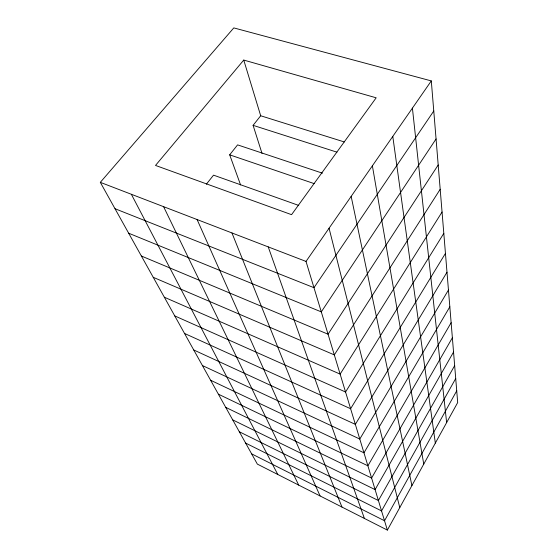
<?xml version="1.0" encoding="UTF-8"?>
<svg xmlns="http://www.w3.org/2000/svg" width="558" height="558" viewBox="0 0 558 558"><rect width="100%" height="100%" fill="white"/><g stroke="black" fill="none" stroke-linecap="round" stroke-linejoin="round"><path stroke-width="0.84" d="M387.357 530.1L457.686 402.555L431.299 80.91L233.795 27.9L100.314 182.347L257.35 464.11L387.357 530.1L306.021 261.423L431.299 80.91M456.723 390.823L384.525 520.754L251.623 453.842M455.712 378.526L381.546 510.912L245.618 443.066M454.658 365.616L378.408 500.547L239.319 431.759M453.542 352.042L375.095 489.603L232.693 419.874M452.371 337.757L371.593 478.046L225.718 407.361M451.136 322.698L367.889 465.804L218.373 394.171M449.832 306.809L363.962 452.824L210.61 380.256M448.451 290.014L359.791 439.041L202.415 365.539M446.993 272.227L355.348 424.373L193.731 349.964M445.451 253.374L350.612 408.728L184.524 333.447M443.805 233.342L345.555 392.016L174.745 315.905M442.055 212.019L340.136 374.111L164.338 297.226M440.192 189.281L334.319 354.895L153.234 277.305M438.197 164.98L328.055 334.207L141.369 256.017M436.063 138.956L321.296 311.873L128.661 233.209M433.768 111L313.973 287.691L115.011 208.72M206.341 184.224L213.54 175.149L298.753 205.442M240.582 184.942L229.68 154.831L237.589 144.871L322.412 173.168M262.016 153.422L253.095 125.341L260.691 115.764L243.748 60.069L376.176 97.803L291.562 214.67L155.515 165.433L243.748 60.069M260.691 115.764L344.3 141.948M253.095 125.341L336.927 152.153M229.68 154.831L314.175 183.617M100.314 182.347L306.021 261.423M131.353 194.282L277.786 474.481M163.592 206.676L298.69 485.097M197.1 219.552L320.083 495.95M231.954 232.951L341.977 507.069M268.231 246.894L364.395 518.445M329.053 228.236L399.779 507.571M351.156 196.388L411.909 485.572M372.381 165.803L423.752 464.089M392.783 136.403L435.331 443.101M412.411 108.126L446.637 422.594"/></g></svg>
